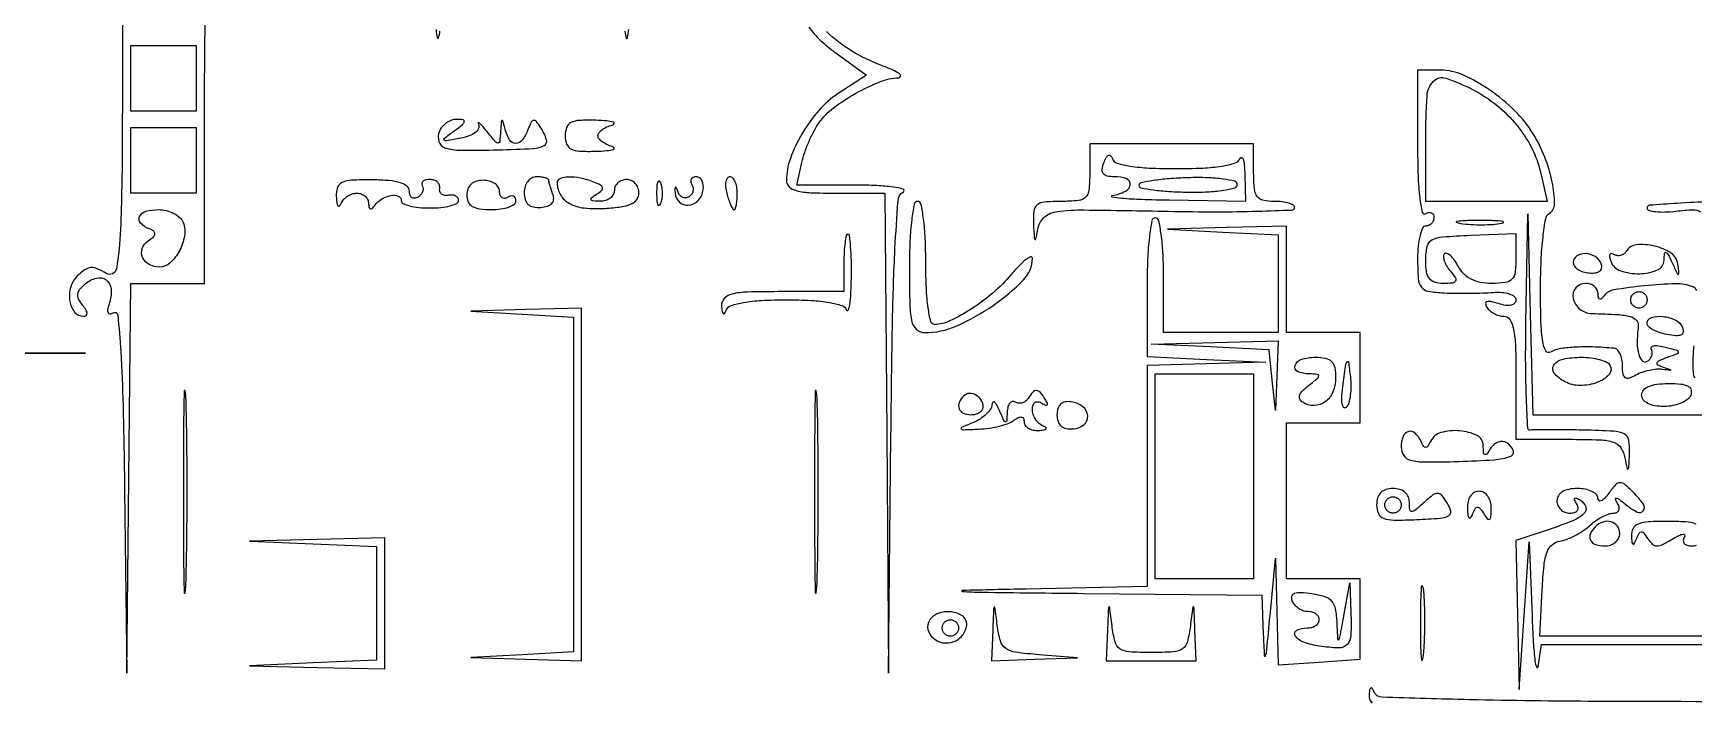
# Model space of a CAD drawing. Extents: x 23 to 255, y 40 to 184.
# Drawn here: x 183.42 to 200.56, y 82.17 to 89.04 of the extents above; entities that cross this region are included whole.
import ezdxf

# ---------------------------------------------------------------- set-up
doc = ezdxf.new("R2010")
doc.units = 0
doc.header["$MEASUREMENT"] = 0

msp = doc.modelspace()

# ---------------------------------------------------------------- linework, layer by layer
for points in [[(207.919475, 175.632891, 0.000007), (191.762556, 175.634099, 0.00002), (173.0434, 175.634494, 0.000013), (151.49745, 175.633531), (95.9364, 175.6296)], [(184.3434, 90.743142, -0.000499), (184.34057, 87.905087, -0.009538), (184.321939, 87.020895, -0.031677), (184.279404, 86.611308, -0.534106), (184.175568, 86.564579, 0.038241), (184.082798, 86.613089, 0.124107), (184.014748, 86.62396, 0.130608), (183.951729, 86.601078, 0.044369), (183.876359, 86.538016, 0.127318), (183.808061, 86.422015, 0.108041), (183.798999, 86.279737, 0.131999), (183.848798, 86.166438, 0.227348), (183.93981, 86.1228, 0.161528), (183.967214, 86.13189, 0.259944), (183.977024, 86.153764, 0.118888), (183.96492, 86.18984, 0.033099), (183.929716, 86.238475, -0.057907), (183.889805, 86.299787, -0.148503), (183.881123, 86.351445, -0.139547), (183.902533, 86.401297, -0.048818), (183.957951, 86.457259, -0.110647), (184.074069, 86.516583, -0.223148), (184.172831, 86.497879, -0.213217), (184.22455, 86.408461, -0.103257), (184.210878, 86.274286, 0.0238), (184.19126, 86.200464, 0.131558), (184.193275, 86.159769, 0.350989), (184.212937, 86.146757, 0.116288), (184.248107, 86.158492, -0.556053), (184.294388, 86.135482, -0.007713), (184.324254, 85.758358, -0.009938), (184.348509, 85.204044, -0.002719), (184.364624, 84.329036), (184.389106, 82.4427), (184.408553, 84.45195), (184.428, 86.4612), (184.8087, 86.4612), (185.1894, 86.4612), (185.1894, 88.1109, -0.002504), (185.193781, 88.98559, -0.015096), (185.212041, 89.439505, -0.022021)], [(187.579132, 89.079314, 0.043432), (187.59083, 88.993077, 0.770582), (187.604566, 88.992581, 0.042603), (187.619399, 89.06265)], [(189.527401, 89.06265, 0.042603), (189.542234, 88.992581, 0.770582), (189.55597, 88.993077, 0.043432), (189.567668, 89.079314, 0.005049)], [(191.427699, 89.104311, 0.046719), (191.543896, 88.971534, 0.032914), (191.696657, 88.844755), (192.020367, 88.610261), (191.728691, 88.419062, 0.067821), (191.532686, 88.248646, 0.046059), (191.358805, 88.008972, 0.046881), (191.23615, 87.749704, 0.087268), (191.196, 87.521417, 0.214526), (191.224297, 87.458499, 0.119437), (191.299976, 87.418351, 0.052127), (191.443861, 87.397215, 0.010423), (191.7036, 87.3918), (192.2112, 87.3918), (192.231001, 84.91725), (192.250801, 82.4427), (192.274626, 84.891926, -0.002032), (192.291138, 86.089149, -0.008271), (192.316182, 86.816943, -0.006033), (192.347621, 87.315301, -0.23674), (192.402875, 87.407481, 0.641746), (192.399378, 87.432998, 0.039671), (192.299592, 87.454706, 0.022835), (192.128933, 87.469976, 0.010357), (191.904635, 87.475105), (191.30197, 87.4764), (191.354735, 87.709847, -0.028881), (191.38415, 87.812128, -0.018717), (191.429277, 87.9267, -0.018825), (191.481949, 88.035658, -0.033562), (191.5344, 88.120249, -0.075251), (191.681363, 88.271097, -0.033903), (191.913033, 88.423028, -0.033779), (192.160279, 88.54098, -0.084819), (192.355049, 88.582161, 0.345972), (192.373676, 88.59802, 0.297872), (192.363911, 88.622491, 0.050744), (192.291245, 88.663205, 0.014597), (192.171419, 88.711083, -0.050624), (191.87008, 88.857424, -0.052218), (191.607694, 89.060053, -0.058159)], [(200.590859, 86.387028, 0.228595), (200.553157, 86.426788, 0.096882), (200.376947, 86.456914, 0.019173), (200.055779, 86.436919, 0.014784), (199.735544, 86.395024, 0.196865), (199.636145, 86.3343, -0.047673), (199.60989, 86.304896, -0.273631), (199.590287, 86.300668, -0.268886), (199.576882, 86.315838, -0.04656), (199.572695, 86.35545, 0.118755), (199.562453, 86.395788, 0.099323), (199.534504, 86.430136, 0.09112), (199.493066, 86.453206, 0.081749), (199.4445, 86.4612, 0.219348), (199.342758, 86.41431, 0.231242), (199.315346, 86.308099, 0.174474), (199.38313, 86.196888, 0.165129), (199.50795, 86.151234, -0.008214), (199.77543, 86.140593, -0.054135), (199.907398, 86.118705, -0.14873), (199.969648, 86.078997, -0.212311), (199.988085, 86.01705, 0.030435), (199.976927, 85.853897, 0.064909), (199.992308, 85.728668, 0.136901), (200.029685, 85.663982, 0.344846), (200.08038, 85.658353, 0.080996), (200.109911, 85.684004, 0.091768), (200.128238, 85.716698, 0.100715), (200.132654, 85.75124, 0.120571), (200.122563, 85.782356, -0.307281), (200.123503, 85.804376, -0.196643), (200.146251, 85.818121, -0.074618), (200.19618, 85.818433, -0.028276), (200.264703, 85.804597, -0.005711), (200.384292, 85.77186, -0.281354), (200.400273, 85.754486, -0.36263), (200.390234, 85.736137, -0.007608), (200.28597, 85.69699, 0.014696), (200.202645, 85.664351, 0.204981), (200.180826, 85.641564, 0.387377), (200.189338, 85.62024, 0.033844), (200.2482, 85.596446, -0.002034), (200.318032, 85.57326, -0.432349), (200.320704, 85.567433, -0.341589), (200.314289, 85.563706, -0.001862), (200.239066, 85.57398, 0.055941), (200.176908, 85.575702, 0.03153), (200.102185, 85.564629, 0.031083), (200.027259, 85.543708, 0.04397), (199.964116, 85.515334, -0.04425), (199.893986, 85.483867, -0.238466), (199.853811, 85.489319, -0.210161), (199.83112, 85.526045, -0.034802), (199.8252, 85.610996, 0.046524), (199.818959, 85.677922, 0.06285), (199.800349, 85.735722, 0.078767), (199.772956, 85.776261, 0.184213), (199.7406, 85.792091, 0.014496), (199.515429, 85.805995, 0.023157), (199.322737, 85.803369, 0.026154), (199.170444, 85.786206, 0.09757), (199.08061, 85.752489, -0.435504), (199.033055, 85.765542, -0.082225), (199.001489, 85.861644, -0.031817), (198.98376, 86.058848, -0.006513), (198.9792, 86.408914, -0.010773), (198.98542, 86.697575, -0.01801), (199.004612, 86.939666, -0.014411), (199.032081, 87.129177, -0.214308), (199.068753, 87.183361, 0.263641), (199.123618, 87.283394, 0.046331), (199.099942, 87.50491, 0.043975), (199.023439, 87.764146, 0.044643), (198.903066, 88.004628, 0.060265), (198.713697, 88.241847, 0.043766), (198.452738, 88.456893, 0.045046), (198.177187, 88.611653, 0.105818), (197.947564, 88.6608), (197.7102, 88.6608), (197.7102, 87.894407, 0.007767), (197.715257, 87.568892, 0.021716), (197.732242, 87.341314, 0.027966), (197.75782, 87.195663, 0.512571), (197.7948, 87.1803, -0.082592), (197.827126, 87.193541, -0.161196), (197.854549, 87.190909, -0.182303), (197.872777, 87.173021, -0.108972), (197.8794, 87.142993, -0.093332), (197.87296, 87.108793, -0.09642), (197.854549, 87.079718, -0.099167), (197.82708, 87.060258, -0.105053), (197.7948, 87.0534, 0.295869), (197.762049, 87.032161, 0.04382), (197.735051, 86.953995, 0.037669), (197.716324, 86.844687, 0.023598), (197.7102, 86.715, 0.016701), (197.717148, 86.507034, 0.150491), (197.749332, 86.422946, 0.188234), (197.819972, 86.381138, 0.02899), (197.98515, 86.363842, 0.008571), (198.107367, 86.360269, 0.005687), (198.247674, 86.360169, 0.005724), (198.383967, 86.363183, 0.011096), (198.49275, 86.369254, -0.039144), (198.581853, 86.369227, -0.060867), (198.657059, 86.353971, -0.083199), (198.70801, 86.326942, -0.233363), (198.7254, 86.291711, -0.187674), (198.711861, 86.256911, -0.155484), (198.67713, 86.237015, -0.092027), (198.620514, 86.235418, -0.038017), (198.545606, 86.253063, 0.021768), (198.466944, 86.274309, 0.128686), (198.424673, 86.272799, 0.359143), (198.411353, 86.252885, 0.113869), (198.423698, 86.216464, 0.08103), (198.454839, 86.180619, 0.053437), (198.500392, 86.150314, 0.052389), (198.552568, 86.12974, 0.067829), (198.603493, 86.1228, -0.263983), (198.663055, 86.088997, -0.087371), (198.700186, 85.991569, -0.039513), (198.720257, 85.811221, -0.007962), (198.7254, 85.4883), (198.7254, 84.8538), (199.269416, 84.8538, -0.008062), (199.593118, 84.84858, -0.07125), (199.733536, 84.823824, -0.168546), (199.807556, 84.767469, -0.099285), (199.850095, 84.66345, 0.00362), (199.872421, 84.55189, 0.574721), (199.882271, 84.548595, 0.200802), (199.890787, 84.566047, 0.002047), (199.898279, 84.70575, 0.054098), (199.890145, 84.844379, 0.237236), (199.843087, 84.908574, 0.105866), (199.735667, 84.937315, 0.007473), (199.42335, 84.948418, 0.002158), (199.232385, 84.951527, 0.00299), (199.061156, 84.952551, 0.001863), (198.917193, 84.952015, 0.037305), (198.87345, 84.948418, -0.444726), (198.848235, 84.968822, -0.003234), (198.834012, 85.270622, -0.008943), (198.825833, 85.630211, -0.005293), (198.828292, 86.05935), (198.846585, 87.1803), (198.873196, 86.14395), (198.899808, 85.1076), (200.462304, 85.1076), (202.0248, 85.1076)], [(200.731016, 87.302339, 0.009969), (200.389641, 87.287339, 0.003937), (200.104154, 87.266828, 0.391088), (200.079, 87.239588, 0.335283), (200.097197, 87.215502, 0.041434), (200.165979, 87.201991, 0.035585), (200.261586, 87.198165, 0.021273), (200.3751, 87.206543, -0.017662), (200.557416, 87.221325, -0.17753), (200.629023, 87.198717, -0.206363)], [(200.573453, 85.4883, -0.128782), (200.556227, 85.543541, -0.016672), (200.554633, 85.668258, -0.018545), (200.563345, 85.819231, -0.014512)], [(201.9402, 82.8234), (200.455478, 82.8234), (198.970756, 82.8234), (198.996128, 83.302123, -0.012116), (199.015635, 83.554358, -0.061293), (199.04691, 83.691735, -0.126634), (199.098202, 83.766998, -0.145275), (199.17697, 83.803326, 0.054719), (199.247125, 83.821459, 0.028242), (199.330038, 83.858359, 0.027696), (199.411953, 83.906417, 0.037421), (199.479732, 83.959103, -0.031471), (199.543772, 84.010116, -0.030547), (199.61433, 84.053244, -0.032029), (199.680982, 84.083292, -0.090118), (199.731104, 84.0924, 0.107377), (199.767564, 84.100321, 0.196673), (199.788065, 84.122129, 0.159994), (199.78972, 84.155974, 0.068242), (199.771653, 84.19815, -0.043872), (199.752527, 84.237412, -0.573559), (199.76069, 84.247593, -0.123824), (199.789547, 84.23563, -0.010573), (199.853305, 84.186094, 0.045659), (199.977763, 84.102688, 0.373224), (200.039472, 84.116182, 0.324692), (200.040379, 84.184885, 0.042698), (199.940704, 84.30321, 0.018764), (199.848354, 84.388878, 0.185588), (199.799391, 84.406383, 0.207714), (199.754334, 84.385541, 0.024147), (199.682875, 84.297112, -0.029253), (199.639883, 84.245008, -0.097388), (199.604146, 84.219045, -0.295836), (199.581978, 84.222194, -0.216906), (199.5714, 84.24543, 0.198676), (199.555473, 84.28393, 0.085627), (199.509272, 84.316599, 0.065601), (199.440855, 84.338788, 0.045683), (199.3599, 84.3462, 0.04716), (199.27163, 84.337856, 0.088208), (199.2048, 84.31236, 0.118484), (199.163444, 84.27175, 0.140575), (199.1484, 84.2193, 0.103052), (199.158487, 84.170877, 0.098802), (199.187144, 84.129677, 0.09695), (199.22995, 84.102069, 0.095165), (199.280293, 84.0924, 0.068269), (199.329307, 84.099124, 0.168066), (199.358778, 84.119532, 0.20018), (199.366364, 84.150946, 0.099174), (199.351821, 84.190071, -0.028948), (199.330702, 84.229129, -0.323892), (199.333829, 84.245511, -0.309012), (199.350727, 84.248173, -0.02762), (199.390509, 84.226526, -0.175539), (199.445138, 84.157527, -0.293093), (199.427592, 84.088255, -0.092185), (199.311137, 84.013831, -0.016511), (199.068041, 83.9246), (198.7254, 83.811518), (198.741387, 83.042509), (198.757374, 82.2735), (198.81, 83.0349), (198.862626, 83.7963), (198.891289, 83.0349, 0.005288), (198.904695, 82.756988, 0.015377), (198.921885, 82.565502, 0.07615), (198.939077, 82.503928, 0.74725), (198.955195, 82.50615), (198.990439, 82.7388), (200.4597, 82.7388), (201.928961, 82.7388)], [(200.5866, 83.9796, 0.063857), (200.474404, 84.001668, 0.016668), (200.2905, 84.0078, 0.014526), (200.090652, 84.001993, 0.079871), (199.98569, 83.978796, 0.173877), (199.933646, 83.933037, 0.138461), (199.916479, 83.85975, 0.013273), (199.9213, 83.792561, 0.232968), (199.932505, 83.774526, 0.438953), (199.947026, 83.778548, 0.023718), (199.96902, 83.827023, -0.028828), (199.996656, 83.886318, -0.275953), (200.019635, 83.900045, -0.235613), (200.045415, 83.887183, -0.022127), (200.08666, 83.827023, 0.069886), (200.132138, 83.772619, 0.182433), (200.178832, 83.754289, 0.11962), (200.239628, 83.768199, 0.022996), (200.339071, 83.823696, -0.020065), (200.405304, 83.861169, -0.076767), (200.450152, 83.876107, -0.361546), (200.46581, 83.867025, -0.230182), (200.46356, 83.844846, 0.126135), (200.452778, 83.810312, 0.188874), (200.462651, 83.780686, 0.147975), (200.492997, 83.760719, 0.072162), (200.539307, 83.754, 0.095165), (200.58965, 83.763669, 0.09695)], [(201.902998, 82.1466, -0.000942), (199.554552, 82.151025, -0.004749), (198.242514, 82.168432, -0.002204), (197.343853, 82.192858, -0.297239), (197.258629, 82.25235, 0.051902), (197.240787, 82.286024, 0.449116), (197.225891, 82.288057, 0.185333), (197.214204, 82.266442, 0.021021), (197.209279, 82.21005, 0.224524), (197.24177, 82.132476, 0.135502)]]:
    msp.add_lwpolyline(points, format="xyb")
for points in [[(185.1048, 88.5762), (185.1048, 88.2378), (184.7664, 88.2378), (184.428, 88.2378), (184.428, 88.5762), (184.428, 88.9146), (184.7664, 88.9146), (185.1048, 88.9146)], [(185.1048, 87.7302), (185.1048, 87.3918), (184.7664, 87.3918), (184.428, 87.3918), (184.428, 87.7302), (184.428, 88.0686), (184.7664, 88.0686), (185.1048, 88.0686)], [(188.46765, 86.144762), (188.9964, 86.114726), (188.9964, 84.3885), (188.9964, 82.662274), (188.46765, 82.632238), (187.9389, 82.602201), (188.50995, 82.585901), (189.081, 82.5696), (189.081, 84.3885), (189.081, 86.2074), (188.50995, 86.191099), (187.9389, 86.174799)], [(196.257778, 85.50945), (196.243557, 85.1499), (196.210587, 85.463542), (196.177616, 85.777185), (195.569158, 85.806283), (194.9607, 85.83538), (195.61635, 85.85219), (196.272, 85.869)], [(196.0182, 84.4731), (196.0182, 83.4156), (195.5106, 83.4156), (195.003, 83.4156), (195.003, 84.4731), (195.003, 85.5306), (195.5106, 85.5306), (196.0182, 85.5306)], [(186.31035, 83.775716), (186.966, 83.746883), (186.966, 83.1618), (186.966, 82.576717), (186.31035, 82.547884), (185.6547, 82.519051), (186.35265, 82.502025), (187.0506, 82.485), (187.0506, 83.1618), (187.0506, 83.8386), (186.35265, 83.821575), (185.6547, 83.804549)]]:
    msp.add_lwpolyline(points, close=True)
for points in [[(198.285451, 88.457338, -0.050853), (198.527738, 88.298123, -0.05059), (198.733367, 88.093032, -0.052335), (198.887488, 87.858326, -0.063746), (198.977356, 87.611477), (199.045981, 87.3072), (198.420391, 87.3072), (197.7948, 87.3072), (197.7948, 87.9417, -0.014066), (197.807508, 88.393334, -0.17792), (197.873998, 88.546979, -0.294193), (198.004223, 88.578569, -0.03639)], [(187.613246, 88.029009, 0.162552), (187.608621, 87.924249, 0.252264), (187.670306, 87.860937, 0.074555), (187.836572, 87.834895, 0.008425), (188.218984, 87.838841, 0.005721), (188.583129, 87.852909, 0.10661), (188.693513, 87.882566, 0.367317), (188.718716, 87.943553, 0.063019), (188.661256, 88.066229, 0.025443), (188.615448, 88.131106, 0.271633), (188.586587, 88.142456, 0.245408), (188.560465, 88.123124, 0.021499), (188.5266, 88.045079, -0.066759), (188.468451, 87.93857, -0.241515), (188.401466, 87.905065, -0.258448), (188.338769, 87.940629, -0.073473), (188.293317, 88.04745, 0.003994), (188.269542, 88.135545, 0.428993), (188.259687, 88.140785, 0.302926), (188.25135, 88.130059, 0.003192), (188.244814, 88.03128, -0.010822), (188.236127, 87.924708, -0.384365), (188.219112, 87.909361, -0.220759), (188.192566, 87.921682, -0.00508), (188.101826, 88.03128, 0.009422), (188.053036, 88.08918, 0.044857), (188.021751, 88.119038, 0.568115), (188.013868, 88.116063, 0.160489), (188.01624, 88.099424, -0.222729), (188.017131, 88.058186, -0.125512), (187.985554, 88.018036, -0.077879), (187.922206, 87.983495, -0.038737), (187.833773, 87.95937, -0.003472), (187.684691, 87.931943, -0.258779), (187.662242, 87.939669, -0.437688), (187.663905, 87.957656, -0.005512), (187.766328, 88.034296, 0.0107), (187.851452, 88.09938, 0.166678), (187.87087, 88.129923, 0.439286), (187.858457, 88.148389, 0.037805), (187.794921, 88.1532, 0.084115), (187.740126, 88.143916, 0.066085), (187.686271, 88.116719, 0.066218), (187.641482, 88.076485, 0.085275)], [(188.9118, 87.984, 0.088561), (188.927173, 87.897888, 0.190223), (188.97138, 87.848419, 0.105865), (189.058669, 87.8257, 0.018652), (189.22905, 87.824614, 0.01183), (189.342711, 87.830824, 0.050275), (189.409618, 87.84291, 0.459031), (189.416473, 87.85782, 0.225051), (189.39825, 87.873117, -0.042954), (189.341597, 87.893251, -0.05393), (189.29369, 87.921648, -0.063987), (189.260845, 87.953537, -0.169692), (189.2502, 87.984, -0.169692), (189.260845, 88.014463, -0.063987), (189.29369, 88.046352, -0.05393), (189.341597, 88.074749, -0.042954), (189.39825, 88.094883, 0.225051), (189.416473, 88.11018, 0.459031), (189.409618, 88.12509, 0.050275), (189.342711, 88.137176, 0.01183), (189.22905, 88.143386, 0.018652), (189.058669, 88.1423, 0.105865), (188.97138, 88.119581, 0.190223), (188.927173, 88.070112, 0.088561)], [(194.3262, 87.6033, -0.021868), (194.318324, 87.423304, -0.176278), (194.2839, 87.3495, -0.176278), (194.210096, 87.315076, -0.021868), (194.0301, 87.3072, 0.020033), (193.857429, 87.300279, 0.152468), (193.78285, 87.270255, 0.198499), (193.748985, 87.207305, 0.037802), (193.745521, 87.07455, 0.001702), (193.75319, 86.929681, 0.215545), (193.761376, 86.91399, 0.55799), (193.770804, 86.91746, 0.002813), (193.794239, 87.036323, -0.176621), (193.860802, 87.147703, -0.14018), (193.990576, 87.203175, -0.034288), (194.268422, 87.218988, -0.001907), (195.13644, 87.205523, 0.004555), (195.63683, 87.200412, 0.007598), (196.058063, 87.206348, 0.002306), (196.417095, 87.218523, 0.403536), (196.441322, 87.24375, 0.270299), (196.427004, 87.268192, 0.055461), (196.379108, 87.288562, 0.044461), (196.310744, 87.302593, 0.028401), (196.2297, 87.3072, -0.050766), (196.114456, 87.318931, -0.189121), (196.054457, 87.35796, -0.13443), (196.025333, 87.437012, -0.021436), (196.0182, 87.6033), (196.0182, 87.8994), (195.1722, 87.8994), (194.3262, 87.8994)], [(195.2145, 87.6456, 0.010918), (195.492914, 87.65168, 0.028628), (195.691712, 87.67181, 0.037378), (195.826155, 87.703697, 0.223533), (195.877571, 87.75135, -0.367332), (195.894008, 87.759975, -0.273033), (195.909669, 87.745269, -0.050023), (195.92155, 87.681372, -0.014897), (195.926921, 87.58215), (195.9336, 87.3072), (195.15105, 87.318721, -0.004678), (194.862875, 87.325661, -0.011939), (194.654289, 87.337627, -0.034413), (194.558639, 87.352082, -0.813855), (194.55885, 87.366905, 0.064466), (194.69487, 87.411835, 0.255601), (194.744424, 87.480878, 0.35451), (194.707258, 87.540246, 0.08271), (194.582655, 87.561, -0.048815), (194.506455, 87.568457, -0.181091), (194.466078, 87.593402, -0.198992), (194.454209, 87.636924, -0.060022), (194.471281, 87.704772, -0.0309), (194.496689, 87.76044, -0.160643), (194.520785, 87.783446, -0.339111), (194.542323, 87.778852, -0.096544), (194.560276, 87.747072, 0.244853), (194.606897, 87.701975, 0.033676), (194.743023, 87.671362, 0.027435), (194.941695, 87.651625, 0.011042)], [(186.549679, 87.35686, 0.022358), (186.554826, 87.294628, 0.120945), (186.566931, 87.263228, 0.458031), (186.582353, 87.261633, 0.108257), (186.599029, 87.28605, -0.087674), (186.624289, 87.326481, -0.065245), (186.664371, 87.360736, -0.064399), (186.712544, 87.383901, -0.080074), (186.76155, 87.3918, -0.086757), (186.807413, 87.383782, -0.09314), (186.846575, 87.360736, -0.098871), (186.873011, 87.326394, -0.11214), (186.882695, 87.28605, 0.04656), (186.886882, 87.246438, 0.268886), (186.900287, 87.231268, 0.273631), (186.91989, 87.235496, 0.047673), (186.946145, 87.2649, -0.097098), (187.019274, 87.332155, -0.091904), (187.11379, 87.368455, -0.140815), (187.188824, 87.3612, -0.307864), (187.2198, 87.31566, 0.292165), (187.238616, 87.286208, 0.045555), (187.306779, 87.261886, 0.038664), (187.402427, 87.245034, 0.024282), (187.5159, 87.23952, 0.024282), (187.629373, 87.245034, 0.038664), (187.725021, 87.261886, 0.045555), (187.793184, 87.286208, 0.292165), (187.812, 87.31566, 0.14953), (187.803647, 87.342966, 0.125035), (187.780936, 87.363221, 0.100459), (187.746677, 87.373045, 0.069216), (187.70625, 87.37065, -0.084366), (187.66711, 87.369512, -0.133031), (187.636396, 87.382635, -0.151337), (187.619015, 87.407927, -0.120406), (187.61695, 87.44115, 0.132708), (187.613931, 87.476053, 0.122807), (187.593765, 87.505878, 0.105511), (187.558943, 87.52589, 0.078002), (187.514921, 87.5328, 0.054625), (187.472383, 87.528139, 0.118189), (187.442984, 87.513808, 0.189159), (187.431191, 87.492627, 0.173644), (187.436401, 87.468146, -0.132021), (187.445014, 87.439395, -0.100584), (187.439366, 87.406874, -0.087971), (187.420229, 87.375518, -0.073577), (187.39038, 87.350353, -0.111455), (187.357644, 87.339082, -0.183548), (187.329657, 87.346332, -0.159213), (187.310848, 87.371674, -0.080856), (187.3044, 87.411284, 0.22601), (187.280197, 87.462093, 0.095509), (187.211916, 87.498623, 0.054247), (187.095855, 87.521236, 0.018363), (186.9237, 87.529387, 0.012942), (186.708067, 87.526089, 0.098067), (186.609646, 87.50235, 0.206894), (186.563084, 87.45038, 0.090333)], [(187.8966, 87.373671, 0.105209), (187.911583, 87.303256, 0.154868), (187.953282, 87.256339, 0.103039), (188.029005, 87.23027, 0.031561), (188.1504, 87.2226, 0.033538), (188.247616, 87.229128, 0.051357), (188.329646, 87.248918, 0.066625), (188.386182, 87.277807, 0.246132), (188.4042, 87.312193, 0.108972), (188.397577, 87.342221, 0.182303), (188.379349, 87.360109, 0.161196), (188.351926, 87.362741, 0.082592), (188.3196, 87.3495, -0.113529), (188.287397, 87.33856, -0.184506), (188.259851, 87.345991, -0.157573), (188.24133, 87.371404, -0.079473), (188.235, 87.410979, 0.147012), (188.221962, 87.454363, 0.099071), (188.185298, 87.491325, 0.082833), (188.130484, 87.516241, 0.065434), (188.0658, 87.524743, 0.071685), (187.995103, 87.514555, 0.111105), (187.941438, 87.484709, 0.119513), (187.908255, 87.436625, 0.091793)], [(188.4888, 87.397058, 0.072181), (188.499294, 87.324747, 0.140895), (188.530382, 87.276048, 0.135636), (188.583553, 87.250164, 0.064743), (188.660083, 87.246018, 0.05492), (188.729109, 87.258929, 0.124958), (188.774198, 87.286158, 0.167455), (188.793154, 87.325697, 0.120996), (188.786983, 87.374579, -0.009322), (188.76999, 87.421455, -0.01083), (188.755637, 87.466657, -0.009919), (188.745116, 87.505279, -0.06161), (188.7426, 87.525619, 0.281131), (188.734263, 87.539274, 0.050709), (188.705323, 87.550607, 0.041645), (188.664326, 87.558435, 0.026361), (188.6157, 87.561, 0.128324), (188.567305, 87.548372, 0.100732), (188.526077, 87.512842, 0.089217), (188.498356, 87.459693, 0.075844)], [(188.828495, 87.49755, 0.12966), (188.863869, 87.37374, 0.137081), (188.955193, 87.286566, 0.096361), (189.107407, 87.239886, 0.041116), (189.321255, 87.234914, 0.019804), (189.491152, 87.251709, 0.071862), (189.595159, 87.2818, 0.131635), (189.652048, 87.328453, 0.156809), (189.6732, 87.39424, 0.090416), (189.663555, 87.447139, 0.095494), (189.635923, 87.492098, 0.099687), (189.594714, 87.52218, 0.108387), (189.5463, 87.5328, 0.087646), (189.497846, 87.524241, 0.094518), (189.456677, 87.499665, 0.100101), (189.429137, 87.463031, 0.111732), (189.4194, 87.42, -0.130754), (189.407983, 87.377087, -0.101651), (189.37591, 87.340716, -0.089247), (189.327917, 87.316488, -0.074694), (189.27135, 87.308495, -0.01627), (189.198271, 87.311514, -0.267807), (189.178823, 87.324738, -0.3555), (189.183521, 87.344551, -0.022469), (189.236143, 87.381322, 0.038367), (189.288576, 87.420497, 0.274684), (189.298017, 87.449347, 0.222828), (189.277459, 87.475927, 0.026892), (189.208074, 87.506927, 0.039751), (189.071279, 87.547294, 0.058111), (188.946342, 87.558744, 0.084207), (188.85827, 87.541558, 0.317704)], [(189.855758, 87.3918, 0.017491), (189.858397, 87.316384, 0.078554), (189.868293, 87.273492, 0.447206), (189.882585, 87.268336, 0.174857), (189.898429, 87.28605, 0.057986), (189.911655, 87.334273, 0.037979), (189.916031, 87.3918, 0.037979), (189.911655, 87.449327, 0.057986), (189.898429, 87.49755, 0.174857), (189.882585, 87.515264, 0.447206), (189.868293, 87.510108, 0.078554), (189.858397, 87.467216, 0.017491)], [(190.046912, 87.3918, 0.188747), (190.090556, 87.300591, 0.209214), (190.182232, 87.268274, 0.177742), (190.280134, 87.312627, 0.151994), (190.333895, 87.41295, 0.061717), (190.337693, 87.46958, 0.092831), (190.325891, 87.51751, 0.121529), (190.300803, 87.549279, 0.166639), (190.26661, 87.561, 0.090508), (190.23375, 87.555003, 0.169222), (190.213252, 87.537866, 0.176207), (190.20832, 87.512275, 0.099102), (190.219487, 87.482246, -0.100106), (190.231984, 87.448435, -0.098189), (190.230487, 87.412178, -0.09769), (190.21524, 87.37909, -0.097981), (190.188583, 87.35431, -0.125819), (190.15548, 87.343952, -0.129807), (190.121895, 87.350944, -0.11414), (190.092964, 87.374856, -0.082729), (190.073306, 87.411914, 0.015607), (190.058742, 87.451344, 0.494495), (190.050125, 87.453703, 0.242561), (190.044293, 87.441434, 0.010237)], [(190.579287, 87.3918, 0.016817), (190.598594, 87.326964, 0.025621), (190.620064, 87.272302, 0.023188), (190.640987, 87.231302, 0.269386), (190.655967, 87.2226, 0.326917), (190.668627, 87.231868, 0.029396), (190.678873, 87.272302, 0.029316), (190.686059, 87.326942, 0.018041), (190.6884, 87.3918, 0.043375), (190.68277, 87.456573, 0.063112), (190.665875, 87.511297, 0.082769), (190.641033, 87.548347, 0.206609), (190.61172, 87.561, 0.24384), (190.586017, 87.547672, 0.106581), (190.570563, 87.511297, 0.070464), (190.567899, 87.456631, 0.040966)], [(194.8338, 87.47283, 0.359042), (194.854554, 87.447654, 0.013739), (194.982908, 87.426348, 0.019119), (195.146791, 87.410107, 0.011619), (195.3414, 87.402842, 0.014886), (195.540882, 87.405973, 0.026794), (195.703646, 87.422146, 0.026529), (195.822911, 87.447026, 0.340317), (195.849, 87.480916, 0.342676), (195.822671, 87.514822, 0.028317), (195.705653, 87.537768, 0.027355), (195.543532, 87.551144, 0.014406), (195.3414, 87.550905, 0.011609), (195.146795, 87.540539, 0.019048), (194.982908, 87.521688, 0.013633), (194.854504, 87.498338, 0.354765)], [(192.465, 86.6304, 0.005656), (192.469474, 86.234881, 0.052031), (192.491115, 86.064852, 0.158998), (192.539776, 85.984751, 0.179265), (192.623868, 85.9536, 0.103999), (192.948964, 86.021959, 0.047793), (193.328547, 86.234292, 0.047027), (193.642372, 86.498364, 0.196807), (193.734, 86.722134, 0.522396), (193.715795, 86.734804, 0.077091), (193.668912, 86.70866, 0.036297), (193.597587, 86.644168, 0.0159), (193.512423, 86.549252, -0.041506), (193.32966, 86.365417, -0.03272), (193.10445, 86.197758, -0.032799), (192.883213, 86.074311, -0.111301), (192.723001, 86.0382, -0.34698), (192.685267, 86.067971, -0.023959), (192.65831, 86.21047, -0.023808), (192.639942, 86.410771, -0.01096), (192.6342, 86.6727, 0.011522), (192.628394, 86.924599, 0.02162), (192.61023, 87.127425, 0.018508), (192.584272, 87.279041, 0.354925), (192.5496, 87.3072, 0.358912), (192.514591, 87.278354, 0.01702), (192.488794, 87.11685, 0.020476), (192.470745, 86.900966, 0.010616)], [(184.968545, 87.089571, -0.133366), (184.982501, 86.952195, -0.080636), (184.929964, 86.796198, -0.085389), (184.835048, 86.67292, -0.188251), (184.726116, 86.6304, -0.122574), (184.618091, 86.657286, -0.16873), (184.550543, 86.729994, -0.192131), (184.547372, 86.821415, -0.155046), (184.607511, 86.900099, 0.028755), (184.662143, 86.943208, 0.191908), (184.67741, 86.97356, 0.270517), (184.665189, 86.999417, 0.053902), (184.61835, 87.024591, -0.103186), (184.530299, 87.083687, -0.317114), (184.519481, 87.150771, -0.215537), (184.585076, 87.205122, -0.066938), (184.715049, 87.2226, -0.060805), (184.796264, 87.212687, -0.06016), (184.873023, 87.183523, -0.065699), (184.934041, 87.140468, -0.11518)], [(194.9184, 86.422606), (194.9184, 85.707213), (195.53175, 85.678016), (196.1451, 85.64882), (195.53175, 85.63201), (194.9184, 85.6152), (194.9184, 84.475362), (194.9184, 83.335523), (193.67055, 83.309669, 0.001037), (193.009343, 83.294597, 0.951223), (193.009106, 83.285172, 0.015934), (193.210996, 83.276436, 0.000302), (194.26275, 83.265107), (196.1028, 83.2464), (196.117739, 82.84455, 0.00375), (196.127694, 82.621789, 0.816386), (196.139773, 82.619972, 0.063661), (196.154103, 82.682965, 0.001095), (196.1874, 83.0349), (196.242122, 83.6271), (196.257008, 83.0772), (196.271895, 82.5273), (196.694947, 82.556615), (197.118, 82.58593), (197.118, 83.000765), (197.118, 83.4156), (196.7373, 83.4156), (196.3566, 83.4156), (196.3566, 84.2193), (196.3566, 85.023), (196.7373, 85.023), (197.118, 85.023), (197.118, 85.4883), (197.118, 85.9536), (196.7373, 85.9536), (196.3566, 85.9536), (196.3566, 86.5035), (196.3566, 87.0534), (195.74325, 87.03683), (195.1299, 87.02026), (195.70095, 86.990665), (196.272, 86.961069), (196.272, 86.457335), (196.272, 85.9536), (195.6798, 85.9536), (195.0876, 85.9536), (195.0876, 86.5458, 0.01259), (195.081726, 86.779041, 0.022889), (195.063429, 86.9688, 0.020168), (195.0373, 87.110595, 0.350432), (195.003, 87.138, 0.36217), (194.96771, 87.108579, 0.015798), (194.942051, 86.938002, 0.019528), (194.924096, 86.71021, 0.009902)], [(198.578513, 87.078447, -0.031163), (198.489325, 87.066938, -0.015827), (198.376217, 87.063048, -0.015659), (198.258847, 87.066404, -0.022548), (198.155513, 87.077293, -0.075924), (198.113042, 87.090507, -0.720633), (198.114639, 87.102602, -0.040183), (198.193411, 87.111327, -0.006817), (198.3447, 87.113803, -0.00738), (198.496733, 87.111974, -0.030832), (198.58787, 87.103894, -0.49082), (198.594751, 87.091539, -0.248898)], [(191.7882, 86.6727), (191.7882, 86.3766), (191.1537, 86.3766, 0.006464), (190.795206, 86.371965, 0.051478), (190.631205, 86.350738, 0.151127), (190.553562, 86.305081, 0.198634), (190.525879, 86.22855, 0.021021), (190.530804, 86.172158, 0.185333), (190.542491, 86.150543, 0.449116), (190.557387, 86.152576, 0.051902), (190.575229, 86.18625, -0.218914), (190.625116, 86.233309, -0.03914), (190.752479, 86.26542, -0.030084), (190.939264, 86.285782, -0.012109), (191.196, 86.292, -0.012109), (191.452736, 86.285782, -0.030084), (191.639521, 86.26542, -0.03914), (191.766884, 86.233309, -0.218914), (191.816771, 86.18625, 0.670863), (191.833428, 86.186159, 0.062492), (191.848869, 86.242033, 0.023175), (191.860624, 86.361013, 0.009274), (191.866121, 86.52465, 0.008932), (191.865639, 86.694948, 0.014835), (191.858412, 86.838331, 0.008524), (191.847154, 86.953946, 0.381169), (191.8305, 86.9688, 0.353005), (191.813828, 86.955354, 0.017877), (191.800626, 86.881821, 0.022059), (191.791247, 86.786218, 0.013419)], [(198.7254, 86.719347, -0.029437), (198.716816, 86.573671, -0.164792), (198.6837, 86.504118, -0.169841), (198.615738, 86.470165, -0.031722), (198.474577, 86.4612, -0.047399), (198.358748, 86.472205, -0.070869), (198.262744, 86.505191, -0.078196), (198.186574, 86.560557, -0.073832), (198.129322, 86.637646, 0.030671), (198.089699, 86.701881, 0.054872), (198.048677, 86.748307, 0.083388), (198.012647, 86.771457, 0.306628), (197.98739, 86.76659, 0.212789), (197.976858, 86.739117, 0.06812), (197.985278, 86.695165, 0.054043), (198.009412, 86.642995, 0.037882), (198.046903, 86.590144, -0.025996), (198.099867, 86.519119, -0.282481), (198.101172, 86.484933, -0.248327), (198.070612, 86.465279, -0.021182), (197.974359, 86.4612, -0.068963), (197.885864, 86.473464, -0.164382), (197.831818, 86.51054, -0.127194), (197.803085, 86.580313, -0.034419), (197.7948, 86.700523, -0.051277), (197.809403, 86.842539, -0.218204), (197.858734, 86.909548, -0.108174), (197.9657, 86.941586, -0.008766), (198.2601, 86.95867), (198.7254, 86.977495)], [(199.3176, 86.676603, 0.163127), (199.330048, 86.639464, 0.08677), (199.365889, 86.606016, 0.070819), (199.41911, 86.581196, 0.055001), (199.481988, 86.569424, 0.051509), (199.547514, 86.571242, 0.131992), (199.59098, 86.589268, 0.193609), (199.609899, 86.621358, 0.12988), (199.605248, 86.66422, 0.165722), (199.543671, 86.738092, 0.126785), (199.442369, 86.768902, 0.15854), (199.353913, 86.744284, 0.251323)], [(199.862992, 86.792306, -0.096124), (199.838175, 86.765411, -0.097212), (199.805195, 86.749881, -0.0986), (199.769189, 86.74809, -0.102031), (199.735723, 86.760314, 0.119039), (199.709994, 86.768744, 0.315004), (199.694149, 86.759446, 0.158895), (199.691034, 86.732387, 0.041495), (199.703425, 86.68985, 0.22246), (199.804734, 86.592281, 0.086803), (200.001467, 86.561412, 0.094991), (200.184817, 86.599907, 0.290995), (200.254146, 86.699508, -0.017528), (200.259754, 86.772392, -0.473315), (200.274017, 86.781631, -0.202607), (200.294099, 86.7644, -0.007553), (200.338028, 86.6727, 0.002083), (200.388579, 86.564145, 0.247464), (200.400527, 86.555145, 0.497115), (200.407807, 86.562095, 0.00325), (200.395532, 86.663393, 0.221459), (200.326032, 86.773516, 0.083803), (200.154666, 86.846924, 0.084804), (199.970434, 86.859527, 0.233173)], [(200.079, 86.292, -0.099038), (200.072541, 86.259713, -0.097945), (200.054149, 86.232251, -0.097945), (200.026687, 86.213859, -0.099038), (199.9944, 86.2074, -0.099038), (199.962113, 86.213859, -0.097945), (199.934651, 86.232251, -0.097945), (199.916259, 86.259713, -0.099038), (199.9098, 86.292, -0.099038), (199.916259, 86.324287, -0.097945), (199.934651, 86.351749, -0.097945), (199.962113, 86.370141, -0.099038), (199.9944, 86.3766, -0.099038), (200.026687, 86.370141, -0.097945), (200.054149, 86.351749, -0.097945), (200.072541, 86.324287, -0.099038)], [(200.442925, 86.009108, -0.114058), (200.449807, 85.960014, -0.267709), (200.429302, 85.930739, -0.130827), (200.37711, 85.921433, -0.026298), (200.282776, 85.934371, -0.033362), (200.20475, 85.954759, -0.04669), (200.138859, 85.983836, -0.056013), (200.092999, 86.016633, -0.212638), (200.079, 86.048062, -0.328306), (200.123631, 86.108708, -0.102495), (200.242977, 86.120398, -0.084452), (200.374203, 86.083354, -0.192514)], [(196.8642, 85.485645, -0.097734), (196.835832, 85.341904, -0.137164), (196.755824, 85.239309, -0.158343), (196.643546, 85.201881, -0.141243), (196.524789, 85.235125, -0.143464), (196.495115, 85.268135, -0.196526), (196.492778, 85.307585, -0.113229), (196.521782, 85.354421, -0.035546), (196.584187, 85.409131, 0.006216), (196.679913, 85.483601, 0.216966), (196.692478, 85.508342, 0.405322), (196.678687, 85.523827, 0.013721), (196.58925, 85.527909, -0.098621), (196.471174, 85.553667, -0.397393), (196.444841, 85.61545, -0.234627), (196.512081, 85.678882, -0.073972), (196.6527, 85.6998, -0.045625), (196.760374, 85.689954, -0.153505), (196.822162, 85.657234, -0.151722), (196.854525, 85.59477, -0.044245)], [(199.695677, 85.619445, -0.331045), (199.687381, 85.522999, -0.123376), (199.568264, 85.44149, -0.087095), (199.387688, 85.408474, -0.125269), (199.230631, 85.447268, -0.093523), (199.121486, 85.535151, -0.337827), (199.116901, 85.618709, -0.197769), (199.211802, 85.681366, -0.048296), (199.4022, 85.6998, -0.030453), (199.499176, 85.693888, -0.036386), (199.588982, 85.676196, -0.039413), (199.660405, 85.650444, -0.149192)], [(196.972411, 85.181971, -0.435813), (196.948045, 85.182862, -0.148104), (196.931858, 85.21929, -0.04841), (196.929543, 85.303951, -0.017045), (196.942109, 85.424927, -0.001592), (196.971161, 85.629947, -0.16175), (196.983917, 85.655393, -0.619159), (196.996227, 85.651267, -0.00364), (197.016326, 85.499144, -0.030966), (197.022454, 85.400693, -0.034474), (197.015925, 85.305755, -0.03685), (196.998996, 85.226813, -0.125777)], [(184.971651, 84.3039, 0.001196), (184.973289, 83.636828, 0.006287), (184.979674, 83.270381, 0.925679), (184.988924, 83.269945, 0.024017), (184.998798, 83.399139, 0.004391), (185.007208, 83.830967, 0.002688), (185.009914, 84.340397, 0.002694), (185.007165, 84.84492, 0.00479), (184.998682, 85.260339, 0.037544), (184.98888, 85.353309, 0.900894), (184.979544, 85.352599, 0.005856), (184.973243, 84.971733, 0.001223)], [(191.485851, 84.3039, 0.001196), (191.487489, 83.636828, 0.006287), (191.493874, 83.270381, 0.925679), (191.503124, 83.269945, 0.024017), (191.512998, 83.399139, 0.004391), (191.521408, 83.830967, 0.002688), (191.524114, 84.340397, 0.002694), (191.521365, 84.84492, 0.00479), (191.512882, 85.260339, 0.037544), (191.50308, 85.353309, 0.900894), (191.493744, 85.352599, 0.005856), (191.487443, 84.971733, 0.001223)], [(193.690847, 85.27542, -0.090427), (193.664575, 85.246294, -0.095498), (193.630184, 85.228994, -0.099685), (193.593073, 85.226133, -0.108373), (193.558954, 85.238113, 0.187723), (193.528639, 85.243706, 0.176906), (193.501587, 85.227532, 0.108896), (193.482215, 85.188898, 0.052305), (193.474254, 85.133743, -0.008061), (193.469264, 85.043044, -0.453283), (193.457274, 85.033956, -0.240506), (193.440916, 85.04704, -0.004561), (193.3956, 85.1499, 0.022982), (193.367066, 85.208698, 0.104268), (193.342503, 85.237533, 0.416875), (193.32601, 85.235335, 0.149504), (193.316946, 85.210624, -0.135759), (193.301094, 85.16352, -0.054919), (193.256831, 85.111418, -0.048951), (193.193914, 85.062686, -0.044322), (193.12065, 85.02523, 0.004809), (193.002839, 84.976301, 0.523551), (192.999895, 84.961992, 0.213146), (193.022121, 84.95288, 0.002496), (193.1841, 84.9587, 0.02629), (193.289024, 84.968536, 0.024815), (193.39441, 84.989423, 0.025636), (193.48576, 85.017335, 0.07452), (193.54365, 85.048702, -0.039343), (193.589926, 85.078148, -0.15936), (193.622429, 85.083794, -0.26186), (193.642226, 85.068546, -0.100908), (193.6494, 85.033359, 0.156794), (193.66087, 84.99768, 0.103113), (193.69289, 84.968256, 0.083501), (193.740838, 84.9496, 0.062465), (193.79745, 84.945079, 0.021021), (193.853842, 84.950004, 0.185333), (193.875457, 84.961691, 0.449116), (193.873424, 84.976587, 0.051902), (193.83975, 84.994429, -0.090943), (193.799317, 85.020056, -0.065439), (193.765064, 85.061238, -0.063907), (193.741899, 85.111028, -0.077109), (193.734, 85.161943, -0.075728), (193.74092, 85.207371, -0.172939), (193.76147, 85.234696, -0.192024), (193.792924, 85.241204, -0.094832), (193.831671, 85.226421, 0.029004), (193.870473, 85.205446, 0.315645), (193.887043, 85.208357, 0.315645), (193.889954, 85.224927, 0.029004), (193.868979, 85.263729, 0.033761), (193.817456, 85.335735, 0.207057), (193.777744, 85.356102, 0.232445), (193.738763, 85.340022, 0.042326)], [(200.529347, 85.31064, -0.139839), (200.495246, 85.265246, -0.060926), (200.429495, 85.226992, -0.053589), (200.344849, 85.200978, -0.047807), (200.253249, 85.1922, -0.041139), (200.157978, 85.200052, -0.077639), (200.084937, 85.224211, -0.109628), (200.039187, 85.262184, -0.166419), (200.0226, 85.31064, -0.180583), (200.041474, 85.361194, -0.113213), (200.093053, 85.398857, -0.071537), (200.178871, 85.421907, -0.029902), (200.298698, 85.42908, -0.021716), (200.429075, 85.423415, -0.097191), (200.502198, 85.402339, -0.213459), (200.532358, 85.364721, -0.156662)], [(193.0267, 85.3027, 0.094876), (192.979917, 85.233759, 0.1934), (192.978312, 85.169422, 0.202875), (193.021275, 85.123988, 0.103624), (193.0995, 85.1076, 0.06085), (193.148026, 85.113528, 0.079459), (193.189123, 85.130985, 0.097386), (193.216637, 85.156845, 0.156819), (193.2264, 85.187207, 0.139398), (193.206461, 85.257335, 0.123736), (193.151896, 85.310304, 0.139481), (193.083982, 85.32744, 0.191124)], [(193.9878, 85.105372, 0.07996), (193.998709, 85.037595, 0.139903), (194.030437, 84.990934, 0.129591), (194.084038, 84.965838, 0.063919), (194.159697, 84.961864, 0.154965), (194.267799, 85.005376, 0.246339), (194.305543, 85.095254, 0.209294), (194.254127, 85.189795, 0.129416), (194.13585, 85.240172, 0.081934), (194.072828, 85.239021, 0.140115), (194.026036, 85.215828, 0.135153), (193.997496, 85.170661, 0.073848)], [(197.541, 84.773671, 0.14829), (197.567481, 84.686348, 0.186196), (197.636091, 84.638011, 0.062), (197.782865, 84.620054, 0.006354), (198.1332, 84.625245, 0.009919), (198.501967, 84.642722, 0.075359), (198.67135, 84.680178, 0.420926), (198.697049, 84.739976, 0.157866), (198.631341, 84.817346, 0.123544), (198.589788, 84.830553, 0.099558), (198.54322, 84.824153, 0.089711), (198.498742, 84.799041, 0.078477), (198.463437, 84.758889, -0.018391), (198.424097, 84.701556, -0.345083), (198.404349, 84.696132, -0.283898), (198.3912, 84.71451, -0.014763), (198.388295, 84.79035, 0.283932), (198.323783, 84.892781, 0.094747), (198.145421, 84.941475, 0.087174), (197.950516, 84.922642, 0.219405), (197.84415, 84.83265, -0.029131), (197.816416, 84.781258, -0.260055), (197.7948, 84.7692, -0.260055), (197.773184, 84.781258, -0.029131), (197.74545, 84.83265, 0.096979), (197.68411, 84.916783, 0.262896), (197.614784, 84.933257, 0.240301), (197.559951, 84.881917, 0.086875)], [(197.2872, 84.176993, 0.104287), (197.305902, 84.088302, 0.203672), (197.357668, 84.039757, 0.087852), (197.464526, 84.020731, 0.011108), (197.699712, 84.025734, 0.007988), (197.941902, 84.040152, 0.100951), (198.029403, 84.064996, 0.333779), (198.051669, 84.111253, 0.09089), (198.019879, 84.191552, 0.030247), (197.961217, 84.273944, 0.214556), (197.9185, 84.295584, 0.177477), (197.868947, 84.279978, 0.019793), (197.776566, 84.202799, -0.008512), (197.682933, 84.120917, -0.182993), (197.648917, 84.108902, -0.377592), (197.629752, 84.126562, -0.026052), (197.6256, 84.206188, 0.107422), (197.613342, 84.262584, 0.113349), (197.578891, 84.307549, 0.10155), (197.524765, 84.33634, 0.07174), (197.4564, 84.3462, 0.072255), (197.38253, 84.335469, 0.124869), (197.329499, 84.303899, 0.124865), (197.29793, 84.250866, 0.072248)], [(197.541, 84.177, -0.099038), (197.534541, 84.144713, -0.097945), (197.516149, 84.117251, -0.097945), (197.488687, 84.098859, -0.099038), (197.4564, 84.0924, -0.099038), (197.424113, 84.098859, -0.097945), (197.396651, 84.117251, -0.097945), (197.378259, 84.144713, -0.099038), (197.3718, 84.177, -0.099038), (197.378259, 84.209287, -0.097945), (197.396651, 84.236749, -0.097945), (197.424113, 84.255141, -0.099038), (197.4564, 84.2616, -0.099038), (197.488687, 84.255141, -0.097945), (197.516149, 84.236749, -0.097945), (197.534541, 84.209287, -0.099038)], [(198.224479, 84.14175, 0.017734), (198.229557, 84.07264, 0.151856), (198.241779, 84.044535, 0.486979), (198.257704, 84.045287, 0.05976), (198.27702, 84.080823, -0.029355), (198.304692, 84.140032, -0.275386), (198.327871, 84.153845, -0.233412), (198.354002, 84.140944, -0.022213), (198.395945, 84.080823, 0.03374), (198.432069, 84.031504, 0.410352), (198.453245, 84.029543, 0.207098), (198.46711, 84.05644, 0.015042), (198.470305, 84.14175, 0.066301), (198.461606, 84.210945, 0.090672), (198.435008, 84.267691, 0.107447), (198.394247, 84.304727, 0.131624), (198.3447, 84.318, 0.129056), (198.294797, 84.304901, 0.115204), (198.255249, 84.268588, 0.095536), (198.230818, 84.212086, 0.063963)], [(199.5432, 83.9514, 0.093625), (199.493169, 83.878064, 0.222474), (199.494834, 83.813614, 0.201153), (199.546689, 83.76903, 0.078444), (199.6419, 83.754, 0.080377), (199.701143, 83.763585, 0.091482), (199.751439, 83.791277, 0.100741), (199.785067, 83.832501, 0.121457), (199.797, 83.8809, 0.156422), (199.772285, 83.957969, 0.171449), (199.708159, 84.00284, 0.149599), (199.622714, 84.000613, 0.116106)], [(196.876205, 82.961848, 0.002688), (196.884755, 82.792981, 0.649243), (196.895641, 82.788844, 0.151193), (196.908634, 82.81367, 0.001216), (196.9488, 83.0349), (197.00939, 83.3733), (197.021395, 83.07015, -0.018882), (197.02183, 82.830912, -0.180575), (196.983387, 82.738244, -0.216547), (196.897587, 82.702599, -0.028249), (196.695481, 82.720683, -0.050322), (196.53469, 82.761105, -0.157983), (196.447827, 82.828551, -0.458668), (196.46275, 82.884008, -0.112431), (196.5681, 82.908, 0.064853), (196.616614, 82.914319, 0.082425), (196.657723, 82.932851, 0.098894), (196.685223, 82.960337, 0.148195), (196.695, 82.9926, 0.138107), (196.685916, 83.024861, 0.100138), (196.660382, 83.052349, 0.085896), (196.622191, 83.070856, 0.070083), (196.577151, 83.0772, -0.085351), (196.528917, 83.085494, -0.066227), (196.481413, 83.109795, -0.066075), (196.44181, 83.145743, -0.084039), (196.416723, 83.18816, -0.152103), (196.413636, 83.23595, -0.249662), (196.439922, 83.265519, -0.104187), (196.504231, 83.275051, -0.021318), (196.619172, 83.263158, -0.040731), (196.749802, 83.232965, -0.139894), (196.821594, 83.185255, -0.131656), (196.859828, 83.104971, -0.034373)], [(197.739202, 82.9503, 0.003921), (197.741302, 82.707944, 0.022011), (197.749141, 82.578585, 0.807686), (197.760246, 82.577387, 0.057523), (197.772254, 82.635286, 0.013671), (197.782314, 82.796737, 0.00893), (197.785493, 82.983333, 0.008983), (197.78207, 83.16548, 0.016947), (197.771695, 83.312086, 0.153636), (197.759838, 83.339411, 0.661512), (197.748516, 83.335755, 0.018464), (197.741013, 83.193371, 0.004138)], [(194.508939, 82.88685), (194.4954, 82.5696), (194.9607, 82.5696), (195.426, 82.5696), (195.412461, 82.88685, 0.000452), (195.402592, 83.113295, 0.202828), (195.39623, 83.126646, 0.602997), (195.389255, 83.124026, 0.000683), (195.364801, 82.92915, -0.032053), (195.333577, 82.764627, -0.182411), (195.283262, 82.693018, -0.135233), (195.189479, 82.66104, -0.014946), (194.9607, 82.6542, -0.014946), (194.731921, 82.66104, -0.135233), (194.638138, 82.693018, -0.182411), (194.587823, 82.764627, -0.032053), (194.556599, 82.92915, 0.000683), (194.532145, 83.124026, 0.602997), (194.52517, 83.126646, 0.202828), (194.518808, 83.113295, 0.000452)], [(192.671944, 82.985229, 0.19617), (192.656321, 82.892066, 0.160769), (192.708631, 82.804814, 0.135754), (192.811384, 82.756182, 0.13547), (192.924613, 82.767211, 0.077803), (192.975298, 82.796346, 0.065113), (193.018253, 82.841201, 0.066742), (193.047299, 82.894315, 0.092045), (193.0572, 82.947645, 0.247527), (193.012673, 83.032078, 0.126404), (192.896891, 83.074174, 0.109463), (192.762053, 83.057805, 0.171234)], [(192.9726, 82.908, -0.099038), (192.966141, 82.875713, -0.097945), (192.947749, 82.848251, -0.097945), (192.920287, 82.829859, -0.099038), (192.888, 82.8234, -0.099038), (192.855713, 82.829859, -0.097945), (192.828251, 82.848251, -0.097945), (192.809859, 82.875713, -0.099038), (192.8034, 82.908, -0.099038), (192.809859, 82.940287, -0.097945), (192.828251, 82.967749, -0.097945), (192.855713, 82.986141, -0.099038), (192.888, 82.9926, -0.099038), (192.920287, 82.986141, -0.097945), (192.947749, 82.967749, -0.097945), (192.966141, 82.940287, -0.099038)], [(193.324539, 82.88685), (193.311, 82.5696), (193.75515, 82.584849), (194.1993, 82.600098), (193.80248, 82.631579, -0.014427), (193.560713, 82.657797, -0.119247), (193.458584, 82.697908, -0.172137), (193.404303, 82.774225, -0.03828), (193.371869, 82.93358, 0.000863), (193.348222, 83.12027, 0.620733), (193.340879, 83.122802, 0.18894), (193.334209, 83.107795, 0.000543)]]:
    msp.add_lwpolyline(points, format="xyb", close=True)
msp.add_lwpolyline([(180.051452, 85.720972), (183.9627, 85.743832), (180.04995, 85.764116)])

doc.saveas('drawing.dxf')
